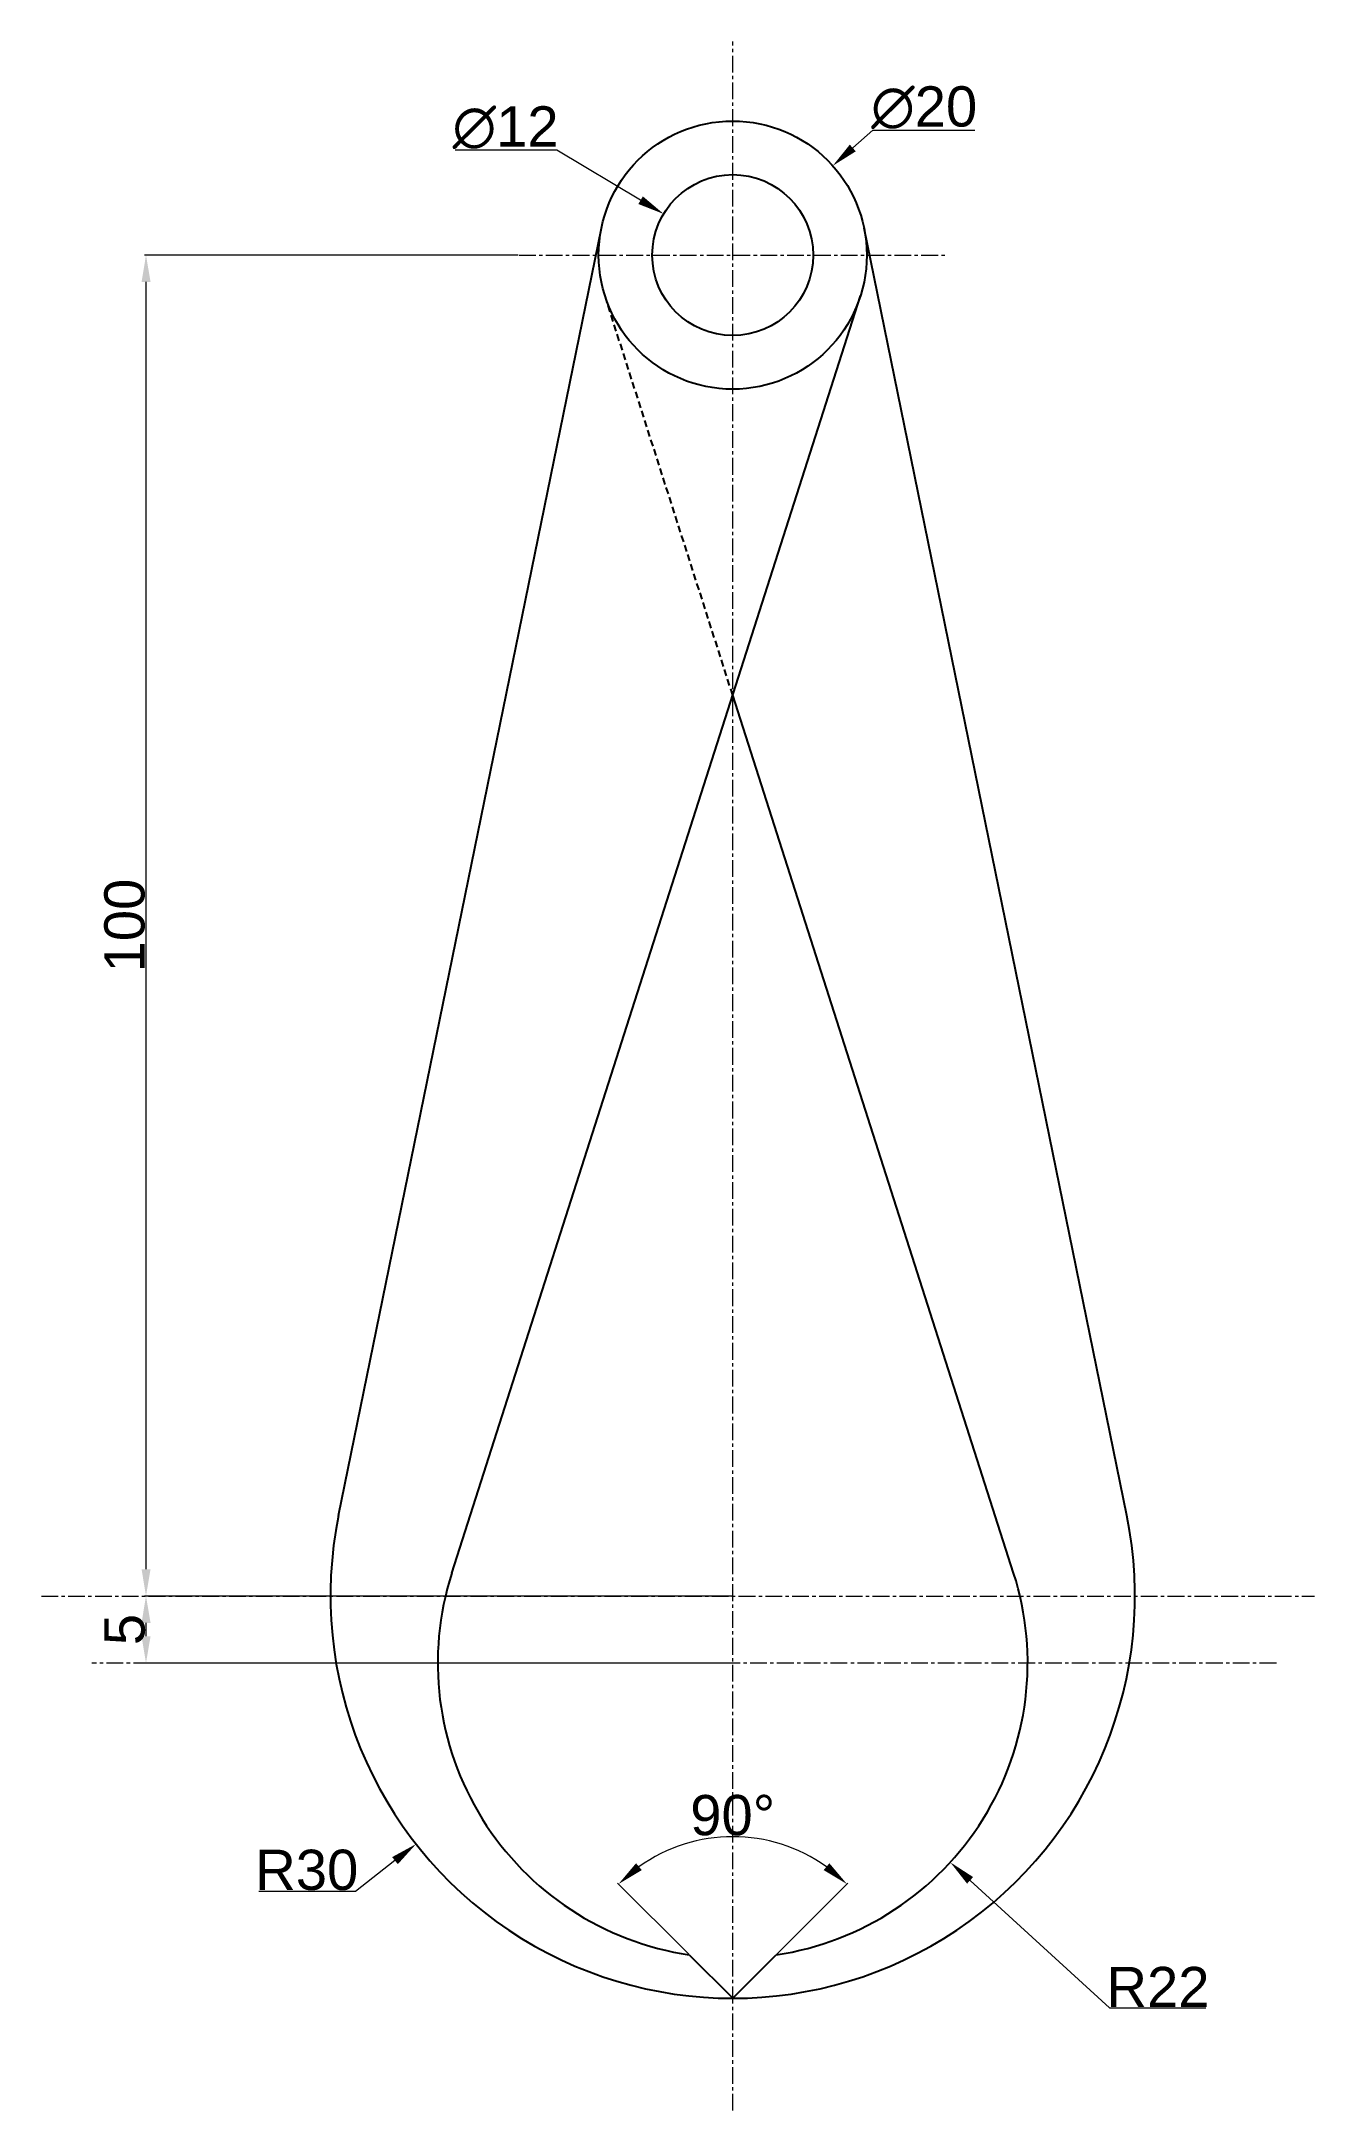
# Model space of a CAD drawing. Header units: millimetres. Extents: x -52 to 43, y -138 to 16.
import ezdxf

# ---------------------------------------------------------------- set-up
doc = ezdxf.new("R2010")
doc.units = ezdxf.units.MM
doc.header["$MEASUREMENT"] = 0
doc.linetypes.add('CENTER', pattern=[2, 1.25, -0.25, 0.25, -0.25])
doc.linetypes.add('HIDDEN', pattern=[0.375, 0.25, -0.125])
doc.layers.add('AM_5', color=3, linetype='Continuous', lineweight=15)
doc.layers.add('AM_7', color=4, linetype='CENTER', lineweight=15)
doc.styles.get("Standard").update_dxf_attribs({"font": 'arial.ttf'})
doc.dimstyles.new('AM_ANSI$0', dxfattribs={"dimtxt": 3, "dimasz": 2, "dimexe": 0.1, "dimexo": 0.05, "dimgap": 0.06, "dimtad": 1, "dimtoh": 1, "dimdec": 3, "dimzin": 9, "dimdsep": 46, "dimtxsty": 'Standard', "dimcen": 0, "dimclrd": 256, "dimclre": 256, "dimclrt": 2, "dimadec": 0, "dimazin": 2, "dimtp": 0.1, "dimtm": 0.1, "dimtfac": 0.71, "dimtdec": 3, "dimtofl": 0, "dimtmove": 0, "dimatfit": 3, "dimfxl": 1, "dimtolj": 1, "dimtzin": 7, "dimlwd": -1, "dimlwe": -1, "dimarcsym": 1})
doc.dimstyles.new('AM_ANSI$2', dxfattribs={"dimtxt": 3, "dimasz": 2, "dimexe": 0.1, "dimexo": 0.05, "dimgap": 0.06, "dimtad": 1, "dimtoh": 1, "dimdec": 3, "dimzin": 9, "dimdsep": 46, "dimtxsty": 'Standard', "dimcen": 0, "dimclrd": 256, "dimclre": 256, "dimclrt": 2, "dimadec": 0, "dimazin": 2, "dimtp": 0.1, "dimtm": 0.1, "dimtfac": 0.71, "dimtdec": 3, "dimtofl": 0, "dimtmove": 0, "dimatfit": 3, "dimfxl": 1, "dimtolj": 1, "dimtzin": 7, "dimlwd": -1, "dimlwe": -1, "dimarcsym": 1})
doc.dimstyles.new('AM_ANSI$3', dxfattribs={"dimtxt": 3, "dimasz": 2, "dimexe": 0.1, "dimexo": 0.05, "dimgap": 0.06, "dimtad": 1, "dimtoh": 1, "dimdec": 3, "dimzin": 9, "dimdsep": 46, "dimtxsty": 'Standard', "dimcen": 0, "dimclrd": 256, "dimclre": 256, "dimclrt": 2, "dimadec": 0, "dimazin": 2, "dimtp": 0.1, "dimtm": 0.1, "dimtfac": 0.71, "dimtdec": 3, "dimtofl": 0, "dimtmove": 0, "dimatfit": 0, "dimfxl": 1, "dimtolj": 1, "dimtzin": 7, "dimlwd": -1, "dimlwe": -1, "dimarcsym": 1})
doc.dimstyles.new('AM_ANSI$4', dxfattribs={"dimtxt": 3, "dimasz": 2, "dimexe": 0.1, "dimexo": 0.05, "dimgap": 0.06, "dimtad": 1, "dimtoh": 1, "dimdec": 3, "dimzin": 9, "dimdsep": 46, "dimtxsty": 'Standard', "dimcen": 0, "dimclrd": 256, "dimclre": 256, "dimclrt": 2, "dimadec": 0, "dimazin": 2, "dimtp": 0.1, "dimtm": 0.1, "dimtfac": 0.71, "dimtdec": 3, "dimtofl": 0, "dimtmove": 0, "dimatfit": 0, "dimfxl": 1, "dimtolj": 1, "dimtzin": 7, "dimlwd": -1, "dimlwe": -1, "dimarcsym": 1})

# ---------------------------------------------------------------- blocks, each defined once
blk = doc.blocks.new('*D5')
at = {"layer": 'AM_5', "transparency": 16777216}
for p, q in [((8.96, 7.99), (10.45, 9.32)), ((10.45, 9.32), (18.06, 9.32))]:
    blk.add_line(p, q, dxfattribs=at)
blk.add_solid([(8.73, 8.24), (9.18, 7.74), (7.46, 6.66)], dxfattribs=at)
at = {"layer": 'Defpoints', "color": 0, "transparency": 16777216}
for p in [(7.46, 6.66), (-7.46, -6.66)]:
    blk.add_point(p, dxfattribs=at)
at = {"layer": 'AM_5', "color": 2, "transparency": 16777216, "insert": (14.28, 10.99), "char_height": 3, "attachment_point": 5}
blk.add_mtext('\\A1;∅20', dxfattribs=at)
blk = doc.blocks.new('*D6')
at = {"layer": 'AM_5', "transparency": 16777216}
for p, q in [((-13.11, 7.82), (-20.7, 7.82)), ((-6.87, 4.1), (-13.11, 7.82))]:
    blk.add_line(p, q, dxfattribs=at)
blk.add_solid([(-6.7, 4.38), (-7.04, 3.81), (-5.15, 3.07)], dxfattribs=at)
at = {"layer": 'Defpoints', "color": 0, "transparency": 16777216}
for p in [(-5.15, 3.07), (5.15, -3.07)]:
    blk.add_point(p, dxfattribs=at)
at = {"layer": 'AM_5', "color": 2, "transparency": 16777216, "insert": (-16.94, 9.5), "char_height": 3, "attachment_point": 5}
blk.add_mtext('\\A1;∅12', dxfattribs=at)
blk = doc.blocks.new('*D7')
at = {"layer": 'AM_5', "transparency": 16777216}
for p, q in [((-15.99, 0), (-43.86, 0)), ((-43.76, -2), (-43.76, -98)), ((-0.05, -100), (-43.86, -100))]:
    blk.add_line(p, q, dxfattribs=at)
for points in [[(-44.09, -2), (-43.42, -2), (-43.76, 0)], [(-44.09, -98), (-43.42, -98), (-43.76, -100)]]:
    blk.add_solid(points, dxfattribs=at)
at = {"layer": 'Defpoints', "color": 0, "transparency": 16777216}
for p in [(-15.94, 0), (-43.76, -100), (0, -100)]:
    blk.add_point(p, dxfattribs=at)
at = {"layer": 'AM_5', "color": 2, "transparency": 16777216, "insert": (-45.35, -50), "char_height": 3, "attachment_point": 5, "rotation": 90}
blk.add_mtext('\\A1;100', dxfattribs=at)
blk = doc.blocks.new('*D8')
at = {"layer": 'AM_5', "transparency": 16777216}
for p, q in [((-0.05, -100), (-43.86, -100)), ((-43.76, -102), (-43.76, -103)), ((-0.05, -105), (-43.86, -105))]:
    blk.add_line(p, q, dxfattribs=at)
for points in [[(-44.09, -102), (-43.42, -102), (-43.76, -100)], [(-44.09, -103), (-43.42, -103), (-43.76, -105)]]:
    blk.add_solid(points, dxfattribs=at)
at = {"layer": 'Defpoints', "color": 0, "transparency": 16777216}
for p in [(0, -100), (-43.76, -105), (0, -105)]:
    blk.add_point(p, dxfattribs=at)
at = {"layer": 'AM_5', "color": 2, "transparency": 16777216, "insert": (-45.34, -102.5), "char_height": 3, "attachment_point": 5, "rotation": 90}
blk.add_mtext('\\A1;5', dxfattribs=at)
blk = doc.blocks.new('*D9')
at = {"layer": 'AM_5', "transparency": 16777216}
for p, q in [((17.7, -121.21), (28.09, -130.72)), ((28.09, -130.72), (35.29, -130.72))]:
    blk.add_line(p, q, dxfattribs=at)
blk.add_solid([(17.93, -120.96), (17.48, -121.45), (16.23, -119.86)], dxfattribs=at)
at = {"layer": 'Defpoints', "color": 0, "transparency": 16777216}
for p in [(0, -105), (16.23, -119.86)]:
    blk.add_point(p, dxfattribs=at)
at = {"layer": 'AM_5', "color": 2, "transparency": 16777216, "insert": (31.72, -129.16), "char_height": 3, "attachment_point": 5}
blk.add_mtext('\\A1;R22', dxfattribs=at)
blk = doc.blocks.new('*D10')
at = {"layer": 'AM_5', "transparency": 16777216}
for p, q in [((-25.19, -119.73), (-28.13, -122.04)), ((-28.13, -122.04), (-35.35, -122.04))]:
    blk.add_line(p, q, dxfattribs=at)
blk.add_solid([(-25.4, -119.47), (-24.98, -120), (-23.62, -118.5)], dxfattribs=at)
at = {"layer": 'Defpoints', "color": 0, "transparency": 16777216}
for p in [(0, -100), (-23.62, -118.5)]:
    blk.add_point(p, dxfattribs=at)
at = {"layer": 'AM_5', "color": 2, "transparency": 16777216, "insert": (-31.77, -120.44), "char_height": 3, "attachment_point": 5}
blk.add_mtext('\\A1;R30', dxfattribs=at)
blk = doc.blocks.new('*D11')
at = {"layer": 'AM_5', "transparency": 16777216}
for p, q in [((-3.28, -126.72), (-8.59, -121.41)), ((3.28, -126.72), (8.59, -121.41))]:
    blk.add_line(p, q, dxfattribs=at)
blk.add_arc((0, -130), 12.05, 54.5191, 125.4809, dxfattribs=at)
for points in [[(-6.78, -120.44), (-7.21, -119.93), (-8.52, -121.48)], [(7.21, -119.93), (6.78, -120.44), (8.52, -121.48)]]:
    blk.add_solid(points, dxfattribs=at)
at = {"layer": 'Defpoints', "color": 0, "transparency": 16777216}
for p in [(3.12, -118.36), (-3.24, -126.76), (3.24, -126.76), (0, -130), (0, -130)]:
    blk.add_point(p, dxfattribs=at)
at = {"layer": 'AM_5', "color": 2, "transparency": 16777216, "insert": (0, -116.36), "char_height": 3, "attachment_point": 5}
blk.add_mtext('\\A1;90°', dxfattribs=at)

msp = doc.modelspace()

# ---------------------------------------------------------------- linework, layer by layer
for p, q in [((-29.3939, -94), (-9.798, 2)), ((29.3939, -94), (9.798, 2)), ((-20.9534, -98.2952), (9.5243, -3.0476)), ((20.9534, -98.2952), (0, -32.8125))]:
    msp.add_line(p, q)
at = {"linetype": 'HIDDEN', "ltscale": 2}
msp.add_line((0, -32.8125), (-9.5243, -3.0476), dxfattribs=at)
msp.add_lwpolyline([(-3.2399, -126.7601), (0, -130), (3.2399, -126.7601)])
for radius in [10, 6]:
    msp.add_circle((0, 0), radius)
for centre, radius, start, end in [((0, -100), 30, 168.463041, 11.536959), ((0, -105), 22, 162.25616, 261.531431), ((0, -105), 22, 278.468569, 17.74384)]:
    msp.add_arc(centre, radius, start, end)
at = {"layer": 'AM_7'}
for p, q in [((0, -138.377), (0, 15.9391)), ((-15.9391, 0), (15.9391, 0)), ((-51.5628, -100), (43.4003, -100)), ((40.5475, -105), (-47.8091, -105))]:
    msp.add_line(p, q, dxfattribs=at)

# ---------------------------------------------------------------- dimensions: what is measured, and where the dimension line sits
at = {"layer": 'AM_5'}
dim = msp.add_diameter_dim_2p(p1=(-7.4633, -6.6558), p2=(7.4633, 6.6558), dimstyle='AM_ANSI$3', override={"dimpost": ''}, dxfattribs=at)
dim.commit()
dim.dimension.update_dxf_attribs({"geometry": '*D5', "text_midpoint": (14.2841, 9.3181), "dimtype": 163})
dim = msp.add_diameter_dim_2p(p1=(5.1529, -3.0736), p2=(-5.1529, 3.0736), dimstyle='AM_ANSI$3', dxfattribs=at)
dim.commit()
dim.dimension.update_dxf_attribs({"geometry": '*D6', "text_midpoint": (-16.9392, 7.8222), "dimtype": 163})
for base, p1, p2, picture, middle in [((-43.7569, -100), (-15.9391, 0), (0, -100), '*D7', (-45.3486, -50)), ((-43.7569, -105), (0, -100), (0, -105), '*D8', (-45.3425, -102.5))]:
    dim = msp.add_linear_dim(base=base, p1=p1, p2=p2, angle=90, dimstyle='AM_ANSI$0', dxfattribs=at)
    dim.commit()
    dim.dimension.update_dxf_attribs({"geometry": picture, "text_midpoint": middle})
dim = msp.add_radius_dim(center=(0, -100), mpoint=(-23.616, -118.5009), dimstyle='AM_ANSI$4', dxfattribs=at)
dim.commit()
dim.dimension.update_dxf_attribs({"geometry": '*D10', "text_midpoint": (-31.7691, -122.0371), "dimtype": 164})
dim = msp.add_radius_dim(center=(0, -105), mpoint=(16.2251, -119.8575), dimstyle='AM_ANSI$4', override={"dimpost": ''}, dxfattribs=at)
dim.commit()
dim.dimension.update_dxf_attribs({"geometry": '*D9', "text_midpoint": (31.7186, -130.7221), "dimtype": 164})
dim = msp.add_angular_dim_2l(base=(3.1193, -118.3587), line1=((-3.2399, -126.7601), (0, -130)), line2=((0, -130), (3.2399, -126.7601)), dimstyle='AM_ANSI$2', override={"dimpost": ''}, dxfattribs=at)
dim.commit()
dim.dimension.update_dxf_attribs({"geometry": '*D11', "text_midpoint": (0, -116.3563)})

doc.saveas('drawing.dxf')
